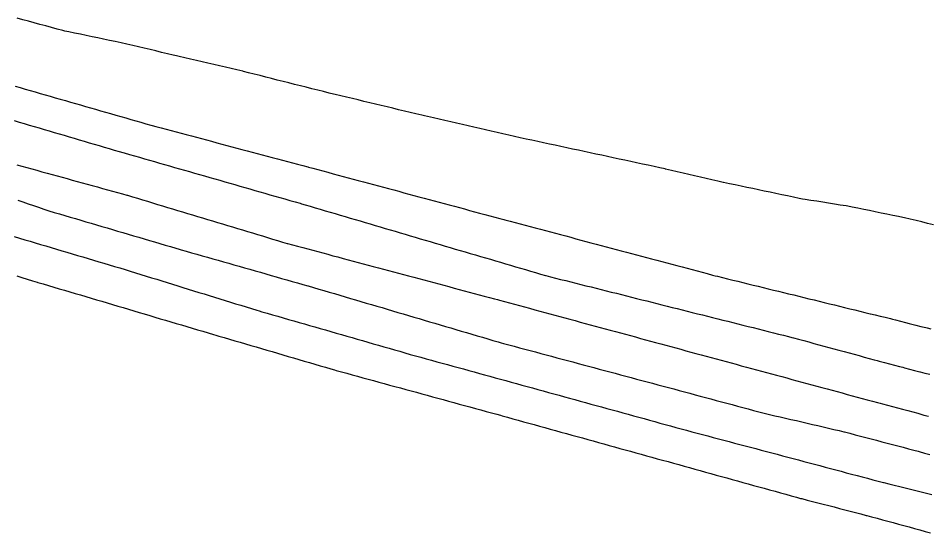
# Model space of a CAD drawing. Extents: x 6451167 to 6455043, y 1871096 to 1873438.
# Drawn here: x 6454264.7 to 6454539.2, y 1871222.6 to 1871377.7 of the extents above; entities that cross this region are included whole.
import ezdxf

# ---------------------------------------------------------------- set-up
doc = ezdxf.new("R2010")
doc.units = 0
doc.header["$LTSCALE"] = 100
doc.header["$MEASUREMENT"] = 0
doc.layers.add('seg001', color=1, linetype='CONTINUOUS')
doc.layers.add('seg004', color=1, linetype='CONTINUOUS')

msp = doc.modelspace()

# ---------------------------------------------------------------- linework, layer by layer
at = {"layer": 'seg001'}
for points in [[(6454263.72, 1871357.18), (6454265.24, 1871356.75), (6454266.75, 1871356.31), (6454268.27, 1871355.88), (6454269.79, 1871355.44), (6454271.3, 1871355.01), (6454272.82, 1871354.57), (6454274.34, 1871354.14), (6454275.86, 1871353.7), (6454277.37, 1871353.27), (6454278.89, 1871352.83), (6454280.41, 1871352.4), (6454281.92, 1871351.96), (6454283.44, 1871351.53), (6454284.96, 1871351.09), (6454286.48, 1871350.66), (6454287.99, 1871350.22), (6454289.51, 1871349.79), (6454291.03, 1871349.36), (6454292.54, 1871348.92), (6454294.06, 1871348.49), (6454295.58, 1871348.05), (6454297.1, 1871347.62), (6454298.61, 1871347.18), (6454300.13, 1871346.75), (6454301.65, 1871346.31), (6454303.16, 1871345.88), (6454304.68, 1871345.44), (6454305.02, 1871345.35), (6454306.2, 1871345.03), (6454307.73, 1871344.62), (6454309.25, 1871344.22), (6454310.78, 1871343.81), (6454312.3, 1871343.41), (6454313.83, 1871343), (6454315.35, 1871342.6), (6454316.88, 1871342.19), (6454318.41, 1871341.79), (6454319.93, 1871341.38), (6454321.46, 1871340.97), (6454322.98, 1871340.57), (6454324.51, 1871340.16), (6454326.03, 1871339.76), (6454327.56, 1871339.35), (6454329.08, 1871338.95), (6454330.61, 1871338.54), (6454332.13, 1871338.14), (6454333.66, 1871337.73), (6454335.18, 1871337.33), (6454336.71, 1871336.92), (6454338.23, 1871336.51), (6454339.76, 1871336.11), (6454341.28, 1871335.7), (6454342.81, 1871335.3), (6454344.33, 1871334.89), (6454345.86, 1871334.49), (6454347.38, 1871334.08), (6454348.91, 1871333.68), (6454350.43, 1871333.27), (6454351.96, 1871332.86), (6454352.15, 1871332.81), (6454353.48, 1871332.46), (6454355.01, 1871332.05), (6454356.53, 1871331.64), (6454358.06, 1871331.23), (6454359.58, 1871330.82), (6454361.1, 1871330.41), (6454362.63, 1871330), (6454364.15, 1871329.59), (6454365.68, 1871329.18), (6454367.2, 1871328.77), (6454368.73, 1871328.36), (6454370.25, 1871327.96), (6454371.77, 1871327.55), (6454373.3, 1871327.14), (6454374.82, 1871326.73), (6454376.35, 1871326.32), (6454377.87, 1871325.91), (6454379.39, 1871325.5), (6454380.92, 1871325.09), (6454382.44, 1871324.68), (6454383.97, 1871324.27), (6454385.49, 1871323.86), (6454387.02, 1871323.45), (6454388.54, 1871323.05), (6454390.06, 1871322.64), (6454391.59, 1871322.23), (6454393.11, 1871321.82), (6454394.64, 1871321.41), (6454396.16, 1871321), (6454397.69, 1871320.59), (6454399.21, 1871320.18), (6454400.73, 1871319.77), (6454402.26, 1871319.36), (6454403.78, 1871318.95), (6454405.31, 1871318.55), (6454406.83, 1871318.14), (6454408.35, 1871317.73), (6454409.88, 1871317.32), (6454411.11, 1871316.99), (6454411.4, 1871316.91), (6454412.93, 1871316.5), (6454414.45, 1871316.1), (6454415.98, 1871315.69), (6454417.5, 1871315.29), (6454419.03, 1871314.88), (6454420.55, 1871314.48), (6454422.08, 1871314.07), (6454423.6, 1871313.67), (6454425.13, 1871313.26), (6454426.65, 1871312.85), (6454428.18, 1871312.45), (6454429.71, 1871312.04), (6454431.23, 1871311.64), (6454432.76, 1871311.23), (6454434.28, 1871310.83), (6454435.81, 1871310.42), (6454437.33, 1871310.02), (6454438.86, 1871309.61), (6454440.38, 1871309.21), (6454441.91, 1871308.8), (6454443.43, 1871308.39), (6454444.96, 1871307.99), (6454446.48, 1871307.58), (6454448.01, 1871307.18), (6454449.53, 1871306.77), (6454451.06, 1871306.37), (6454452.58, 1871305.96), (6454454.11, 1871305.56), (6454455.63, 1871305.15), (6454457.16, 1871304.74), (6454458.68, 1871304.34), (6454460.21, 1871303.93), (6454461.73, 1871303.53), (6454463.26, 1871303.12), (6454464.78, 1871302.72), (6454466.31, 1871302.31), (6454467.83, 1871301.91), (6454469.36, 1871301.5), (6454470.88, 1871301.1), (6454472.41, 1871300.69), (6454473.94, 1871300.28), (6454474.82, 1871300.05), (6454475.46, 1871299.89), (6454477, 1871299.52), (6454478.53, 1871299.14), (6454480.06, 1871298.76), (6454481.59, 1871298.39), (6454483.13, 1871298.01), (6454484.66, 1871297.64), (6454486.19, 1871297.26), (6454487.73, 1871296.89), (6454489.26, 1871296.51), (6454490.79, 1871296.14), (6454492.32, 1871295.76), (6454493.86, 1871295.39), (6454495.39, 1871295.01), (6454496.92, 1871294.63), (6454498.46, 1871294.26), (6454499.99, 1871293.88), (6454501.52, 1871293.51), (6454503.05, 1871293.13), (6454504.59, 1871292.76), (6454506.12, 1871292.38), (6454507.65, 1871292.01), (6454509.19, 1871291.63), (6454510.72, 1871291.26), (6454512.25, 1871290.88), (6454513.78, 1871290.5), (6454515.32, 1871290.13), (6454516.85, 1871289.75), (6454518.38, 1871289.38), (6454519.92, 1871289), (6454521.45, 1871288.63), (6454521.59, 1871288.59), (6454522.98, 1871288.26), (6454524.52, 1871287.9), (6454526.06, 1871287.53), (6454527.59, 1871287.17), (6454528.27, 1871287.01), (6454529.12, 1871286.78), (6454530.65, 1871286.38), (6454532.17, 1871285.98), (6454533.25, 1871285.69), (6454533.7, 1871285.58), (6454535.23, 1871285.19), (6454536.76, 1871284.81), (6454538.29, 1871284.42), (6454538.68, 1871284.33), (6454539.83, 1871284.09)], [(6454263.44, 1871346.8), (6454264.95, 1871346.36), (6454266.46, 1871345.92), (6454267.98, 1871345.47), (6454269.49, 1871345.03), (6454271, 1871344.59), (6454272.51, 1871344.15), (6454274.02, 1871343.7), (6454275.53, 1871343.26), (6454277.04, 1871342.82), (6454278.55, 1871342.38), (6454280.06, 1871341.93), (6454281.57, 1871341.49), (6454283.08, 1871341.05), (6454284.59, 1871340.6), (6454286.1, 1871340.16), (6454287.61, 1871339.72), (6454289.12, 1871339.28), (6454290.63, 1871338.83), (6454292.14, 1871338.39), (6454293.65, 1871337.95), (6454295.16, 1871337.51), (6454296.27, 1871337.18), (6454296.67, 1871337.07), (6454298.19, 1871336.63), (6454299.7, 1871336.2), (6454301.21, 1871335.76), (6454302.73, 1871335.33), (6454304.24, 1871334.9), (6454305.75, 1871334.46), (6454307.27, 1871334.03), (6454308.78, 1871333.6), (6454310.29, 1871333.16), (6454311.8, 1871332.73), (6454313.32, 1871332.3), (6454314.83, 1871331.86), (6454316.34, 1871331.43), (6454317.86, 1871331), (6454319.37, 1871330.56), (6454320.88, 1871330.13), (6454322.4, 1871329.69), (6454323.91, 1871329.26), (6454325.42, 1871328.83), (6454326.94, 1871328.39), (6454328.45, 1871327.96), (6454329.96, 1871327.53), (6454331.47, 1871327.09), (6454332.99, 1871326.66), (6454334.5, 1871326.23), (6454336.01, 1871325.79), (6454337.53, 1871325.36), (6454339.04, 1871324.93), (6454340.55, 1871324.49), (6454342.07, 1871324.06), (6454343.58, 1871323.62), (6454345.09, 1871323.19), (6454346.61, 1871322.76), (6454348.12, 1871322.32), (6454349.63, 1871321.89), (6454350.07, 1871321.77), (6454351.14, 1871321.45), (6454352.65, 1871321), (6454354.16, 1871320.56), (6454355.67, 1871320.12), (6454357.18, 1871319.67), (6454358.69, 1871319.23), (6454360.2, 1871318.78), (6454361.71, 1871318.34), (6454363.22, 1871317.89), (6454364.73, 1871317.45), (6454366.24, 1871317.01), (6454367.75, 1871316.56), (6454369.26, 1871316.12), (6454370.77, 1871315.67), (6454372.28, 1871315.23), (6454373.79, 1871314.78), (6454375.3, 1871314.34), (6454376.81, 1871313.89), (6454378.32, 1871313.45), (6454379.83, 1871313.01), (6454381.34, 1871312.56), (6454382.85, 1871312.12), (6454384.36, 1871311.67), (6454385.87, 1871311.23), (6454387.38, 1871310.78), (6454388.89, 1871310.34), (6454390.4, 1871309.9), (6454391.91, 1871309.45), (6454393.42, 1871309.01), (6454394.93, 1871308.56), (6454396.44, 1871308.12), (6454397.95, 1871307.67), (6454399.46, 1871307.23), (6454400.97, 1871306.78), (6454402.48, 1871306.34), (6454403.99, 1871305.9), (6454405.5, 1871305.45), (6454407.01, 1871305.01), (6454408.52, 1871304.56), (6454410.03, 1871304.12), (6454411.54, 1871303.67), (6454413.05, 1871303.23), (6454414.56, 1871302.79), (6454416.07, 1871302.34), (6454417.58, 1871301.9), (6454419.09, 1871301.45), (6454420.6, 1871301.01), (6454422.11, 1871300.56), (6454423.62, 1871300.12), (6454423.7, 1871300.1), (6454425.14, 1871299.73), (6454426.67, 1871299.35), (6454428.2, 1871298.97), (6454429.72, 1871298.58), (6454431.25, 1871298.2), (6454432.78, 1871297.82), (6454434.3, 1871297.44), (6454435.83, 1871297.05), (6454437.36, 1871296.67), (6454438.88, 1871296.29), (6454440.41, 1871295.9), (6454441.94, 1871295.52), (6454443.47, 1871295.14), (6454444.99, 1871294.76), (6454446.52, 1871294.37), (6454448.05, 1871293.99), (6454449.57, 1871293.61), (6454451.1, 1871293.22), (6454452.63, 1871292.84), (6454454.15, 1871292.46), (6454455.68, 1871292.08), (6454457.21, 1871291.69), (6454458.73, 1871291.31), (6454460.26, 1871290.93), (6454461.79, 1871290.54), (6454463.31, 1871290.16), (6454464.84, 1871289.78), (6454466.37, 1871289.4), (6454467.89, 1871289.01), (6454469.42, 1871288.63), (6454470.95, 1871288.25), (6454472.47, 1871287.86), (6454474, 1871287.48), (6454475.53, 1871287.1), (6454477.05, 1871286.71), (6454478.58, 1871286.33), (6454480.11, 1871285.95), (6454481.63, 1871285.57), (6454483.16, 1871285.18), (6454484.69, 1871284.8), (6454486.21, 1871284.42), (6454487.74, 1871284.03), (6454489.27, 1871283.65), (6454490.79, 1871283.27), (6454492.32, 1871282.89), (6454493.85, 1871282.5), (6454495.37, 1871282.12), (6454496.9, 1871281.74), (6454497.91, 1871281.48), (6454498.42, 1871281.34), (6454499.94, 1871280.93), (6454501.46, 1871280.52), (6454502.98, 1871280.11), (6454504.5, 1871279.69), (6454506.02, 1871279.28), (6454507.54, 1871278.87), (6454509.06, 1871278.46), (6454510.57, 1871278.04), (6454512.09, 1871277.63), (6454513.61, 1871277.22), (6454515.13, 1871276.81), (6454516.65, 1871276.4), (6454518.17, 1871275.98), (6454519.69, 1871275.57), (6454521.21, 1871275.16), (6454522.73, 1871274.75), (6454523.61, 1871274.5), (6454524.25, 1871274.34), (6454525.77, 1871273.94), (6454527.29, 1871273.54), (6454528.81, 1871273.14), (6454530.34, 1871272.74), (6454531.35, 1871272.48), (6454531.86, 1871272.34), (6454533.38, 1871271.93), (6454534.9, 1871271.53), (6454536.42, 1871271.12), (6454536.59, 1871271.07), (6454537.95, 1871270.73), (6454539.47, 1871270.35)], [(6454264.28, 1871333.5), (6454265.78, 1871333.09), (6454267.3, 1871332.67), (6454268.81, 1871332.26), (6454270.33, 1871331.84), (6454271.85, 1871331.42), (6454273.37, 1871331), (6454274.88, 1871330.58), (6454276.4, 1871330.17), (6454277.92, 1871329.75), (6454279.44, 1871329.33), (6454280.95, 1871328.91), (6454282.47, 1871328.49), (6454283.99, 1871328.08), (6454285.51, 1871327.66), (6454287.02, 1871327.24), (6454288.54, 1871326.82), (6454290.06, 1871326.4), (6454291.58, 1871325.99), (6454293.09, 1871325.57), (6454294.61, 1871325.15), (6454296.13, 1871324.73), (6454297.39, 1871324.38), (6454297.64, 1871324.31), (6454299.15, 1871323.85), (6454300.66, 1871323.4), (6454302.17, 1871322.94), (6454303.67, 1871322.49), (6454305.18, 1871322.04), (6454306.69, 1871321.58), (6454308.19, 1871321.13), (6454309.7, 1871320.67), (6454311.21, 1871320.22), (6454312.71, 1871319.76), (6454314.22, 1871319.31), (6454315.73, 1871318.85), (6454317.24, 1871318.4), (6454318.74, 1871317.95), (6454320.25, 1871317.49), (6454321.76, 1871317.04), (6454323.26, 1871316.58), (6454324.77, 1871316.13), (6454326.28, 1871315.67), (6454327.78, 1871315.22), (6454329.29, 1871314.76), (6454330.8, 1871314.31), (6454332.31, 1871313.86), (6454333.81, 1871313.4), (6454335.32, 1871312.95), (6454336.83, 1871312.49), (6454338.33, 1871312.04), (6454339.84, 1871311.58), (6454341.35, 1871311.13), (6454342.85, 1871310.67), (6454344.36, 1871310.22), (6454345.76, 1871309.8), (6454345.87, 1871309.77), (6454347.39, 1871309.36), (6454348.91, 1871308.96), (6454350.43, 1871308.55), (6454351.95, 1871308.14), (6454353.47, 1871307.74), (6454354.99, 1871307.33), (6454356.51, 1871306.93), (6454358.03, 1871306.52), (6454359.55, 1871306.11), (6454361.08, 1871305.71), (6454362.6, 1871305.3), (6454364.12, 1871304.89), (6454365.64, 1871304.49), (6454367.16, 1871304.08), (6454368.68, 1871303.68), (6454370.2, 1871303.27), (6454371.72, 1871302.86), (6454373.24, 1871302.46), (6454374.76, 1871302.05), (6454376.28, 1871301.64), (6454377.8, 1871301.24), (6454379.32, 1871300.83), (6454380.84, 1871300.43), (6454382.36, 1871300.02), (6454383.89, 1871299.61), (6454385.41, 1871299.21), (6454386.93, 1871298.8), (6454388.45, 1871298.39), (6454389.97, 1871297.99), (6454391.49, 1871297.58), (6454393.01, 1871297.18), (6454394.53, 1871296.77), (6454396.05, 1871296.36), (6454397.57, 1871295.96), (6454399.09, 1871295.55), (6454400.61, 1871295.14), (6454402.13, 1871294.74), (6454403.65, 1871294.33), (6454405.17, 1871293.93), (6454406.7, 1871293.52), (6454408.22, 1871293.11), (6454409.16, 1871292.86), (6454409.74, 1871292.71), (6454411.26, 1871292.29), (6454412.77, 1871291.88), (6454414.29, 1871291.47), (6454415.81, 1871291.06), (6454417.33, 1871290.65), (6454418.85, 1871290.24), (6454420.37, 1871289.83), (6454421.89, 1871289.41), (6454423.41, 1871289), (6454424.93, 1871288.59), (6454426.45, 1871288.18), (6454427.97, 1871287.77), (6454429.49, 1871287.36), (6454431.01, 1871286.95), (6454432.53, 1871286.53), (6454434.04, 1871286.12), (6454435.56, 1871285.71), (6454437.08, 1871285.3), (6454438.6, 1871284.89), (6454440.12, 1871284.48), (6454441.64, 1871284.07), (6454443.16, 1871283.65), (6454444.68, 1871283.24), (6454446.2, 1871282.83), (6454447.72, 1871282.42), (6454449.24, 1871282.01), (6454450.76, 1871281.6), (6454452.28, 1871281.19), (6454453.8, 1871280.77), (6454455.31, 1871280.36), (6454456.83, 1871279.95), (6454458.35, 1871279.54), (6454459.87, 1871279.13), (6454461.39, 1871278.72), (6454462.91, 1871278.31), (6454464.43, 1871277.89), (6454465.95, 1871277.48), (6454467.47, 1871277.07), (6454468.99, 1871276.66), (6454470.51, 1871276.25), (6454472.03, 1871275.84), (6454473.55, 1871275.43), (6454475.07, 1871275.02), (6454476.58, 1871274.6), (6454478.1, 1871274.19), (6454479.62, 1871273.78), (6454481.14, 1871273.37), (6454482.66, 1871272.96), (6454484.18, 1871272.55), (6454485.7, 1871272.14), (6454487.22, 1871271.72), (6454488.74, 1871271.31), (6454490.26, 1871270.9), (6454491.78, 1871270.49), (6454493.3, 1871270.08), (6454494.82, 1871269.67), (6454496.34, 1871269.26), (6454497.85, 1871268.84), (6454499.37, 1871268.43), (6454500.89, 1871268.02), (6454502.41, 1871267.61), (6454503.93, 1871267.2), (6454505.45, 1871266.79), (6454506.97, 1871266.38), (6454508.49, 1871265.96), (6454510.01, 1871265.55), (6454511.53, 1871265.14), (6454513.05, 1871264.73), (6454514.57, 1871264.32), (6454516.09, 1871263.91), (6454517.61, 1871263.5), (6454519.12, 1871263.08), (6454520.64, 1871262.67), (6454522.16, 1871262.26), (6454523.68, 1871261.85), (6454524.52, 1871261.62), (6454525.2, 1871261.44), (6454526.72, 1871261.04), (6454528.25, 1871260.64), (6454529.77, 1871260.23), (6454531.29, 1871259.83), (6454532.81, 1871259.43), (6454534.33, 1871259.02), (6454535.85, 1871258.62), (6454537.68, 1871258.09), (6454539.12, 1871257.76), (6454539.12, 1871257.76)], [(6454264.54, 1871322.85), (6454266.11, 1871322.32), (6454267.68, 1871321.78), (6454269.25, 1871321.24), (6454270.82, 1871320.71), (6454272.39, 1871320.17), (6454273.64, 1871319.74), (6454273.96, 1871319.64), (6454275.55, 1871319.17), (6454277.15, 1871318.7), (6454278.74, 1871318.23), (6454280.33, 1871317.76), (6454281.92, 1871317.29), (6454283.51, 1871316.82), (6454285.1, 1871316.35), (6454286.7, 1871315.88), (6454288.29, 1871315.41), (6454289.88, 1871314.94), (6454291.47, 1871314.47), (6454293.06, 1871314), (6454294.66, 1871313.53), (6454296.25, 1871313.06), (6454297.84, 1871312.59), (6454299.43, 1871312.12), (6454301.02, 1871311.65), (6454302.61, 1871311.18), (6454304.21, 1871310.71), (6454305.8, 1871310.24), (6454307.39, 1871309.77), (6454308.98, 1871309.3), (6454310.57, 1871308.83), (6454312.17, 1871308.36), (6454313.17, 1871308.07), (6454313.76, 1871307.9), (6454315.36, 1871307.45), (6454316.95, 1871306.99), (6454318.55, 1871306.54), (6454320.14, 1871306.08), (6454321.74, 1871305.63), (6454323.34, 1871305.18), (6454324.93, 1871304.72), (6454326.53, 1871304.27), (6454328.13, 1871303.81), (6454329.72, 1871303.36), (6454331.32, 1871302.91), (6454332.92, 1871302.45), (6454334.51, 1871302), (6454336.11, 1871301.54), (6454337.7, 1871301.09), (6454339.3, 1871300.63), (6454340.9, 1871300.18), (6454342.49, 1871299.73), (6454344.09, 1871299.27), (6454345.69, 1871298.82), (6454347.28, 1871298.36), (6454348.88, 1871297.91), (6454350.48, 1871297.46), (6454352, 1871297.02), (6454352.07, 1871297), (6454353.66, 1871296.53), (6454355.26, 1871296.06), (6454356.85, 1871295.59), (6454358.44, 1871295.13), (6454360.03, 1871294.66), (6454361.62, 1871294.19), (6454363.22, 1871293.72), (6454364.81, 1871293.25), (6454366.4, 1871292.78), (6454367.99, 1871292.31), (6454369.59, 1871291.84), (6454371.18, 1871291.37), (6454372.77, 1871290.9), (6454374.36, 1871290.44), (6454375.95, 1871289.97), (6454377.55, 1871289.5), (6454379.14, 1871289.03), (6454380.73, 1871288.56), (6454382.32, 1871288.09), (6454383.91, 1871287.62), (6454385.51, 1871287.15), (6454387.1, 1871286.68), (6454388.69, 1871286.22), (6454390.28, 1871285.75), (6454391.87, 1871285.28), (6454393.47, 1871284.81), (6454395.06, 1871284.34), (6454396.65, 1871283.87), (6454398.24, 1871283.4), (6454399.84, 1871282.93), (6454401.43, 1871282.46), (6454403.02, 1871281.99), (6454404.61, 1871281.53), (6454406.2, 1871281.06), (6454407.8, 1871280.59), (6454409.39, 1871280.12), (6454410.31, 1871279.85), (6454410.98, 1871279.67), (6454412.59, 1871279.24), (6454414.19, 1871278.81), (6454415.79, 1871278.38), (6454417.4, 1871277.95), (6454419, 1871277.52), (6454420.6, 1871277.09), (6454422.21, 1871276.66), (6454423.81, 1871276.23), (6454425.41, 1871275.8), (6454427.02, 1871275.37), (6454428.62, 1871274.94), (6454430.22, 1871274.51), (6454431.83, 1871274.09), (6454433.43, 1871273.66), (6454435.03, 1871273.23), (6454436.64, 1871272.8), (6454438.24, 1871272.37), (6454439.84, 1871271.94), (6454441.45, 1871271.51), (6454443.05, 1871271.08), (6454444.65, 1871270.65), (6454446.26, 1871270.22), (6454447.86, 1871269.79), (6454449.46, 1871269.36), (6454451.07, 1871268.93), (6454452.67, 1871268.5), (6454454.27, 1871268.07), (6454455.88, 1871267.65), (6454457.48, 1871267.22), (6454459.08, 1871266.79), (6454460.69, 1871266.36), (6454462.29, 1871265.93), (6454463.89, 1871265.5), (6454465.5, 1871265.07), (6454467.1, 1871264.64), (6454468.7, 1871264.21), (6454470.3, 1871263.78), (6454471.91, 1871263.35), (6454473.51, 1871262.92), (6454475.11, 1871262.49), (6454476.72, 1871262.06), (6454478.32, 1871261.64), (6454479.92, 1871261.21), (6454481.53, 1871260.78), (6454483.13, 1871260.35), (6454484.73, 1871259.92), (6454486.34, 1871259.49), (6454487.94, 1871259.06), (6454489.13, 1871258.74), (6454489.55, 1871258.64), (6454491.16, 1871258.27), (6454492.78, 1871257.89), (6454494.4, 1871257.52), (6454496.01, 1871257.14), (6454497.63, 1871256.77), (6454499.25, 1871256.39), (6454500.86, 1871256.02), (6454502.48, 1871255.64), (6454504.1, 1871255.26), (6454505.71, 1871254.89), (6454507.33, 1871254.51), (6454508.95, 1871254.14), (6454510.56, 1871253.76), (6454512.18, 1871253.39), (6454513.59, 1871253.06), (6454513.8, 1871253.01), (6454515.4, 1871252.58), (6454517.01, 1871252.16), (6454518.61, 1871251.74), (6454520.22, 1871251.32), (6454521.82, 1871250.9), (6454523.43, 1871250.47), (6454525.03, 1871250.05), (6454526.64, 1871249.63), (6454528.24, 1871249.21), (6454529.85, 1871248.79), (6454531.45, 1871248.37), (6454533.06, 1871247.94), (6454534.66, 1871247.52), (6454536, 1871247.17), (6454536.27, 1871247.09), (6454537.86, 1871246.63), (6454539.45, 1871246.16)], [(6454263.46, 1871311.86), (6454265.05, 1871311.39), (6454266.65, 1871310.92), (6454268.24, 1871310.44), (6454269.83, 1871309.97), (6454271.42, 1871309.5), (6454273.02, 1871309.03), (6454274.61, 1871308.55), (6454276.2, 1871308.08), (6454277.79, 1871307.61), (6454279.38, 1871307.14), (6454280.98, 1871306.66), (6454282.57, 1871306.19), (6454284.16, 1871305.72), (6454285.75, 1871305.25), (6454287.35, 1871304.77), (6454288.94, 1871304.3), (6454290.53, 1871303.83), (6454292.12, 1871303.35), (6454293.72, 1871302.88), (6454294.96, 1871302.51), (6454295.31, 1871302.41), (6454296.89, 1871301.92), (6454298.48, 1871301.43), (6454300.07, 1871300.94), (6454301.66, 1871300.45), (6454303.24, 1871299.96), (6454304.83, 1871299.47), (6454306.42, 1871298.98), (6454308, 1871298.49), (6454309.59, 1871298), (6454311.18, 1871297.51), (6454312.77, 1871297.02), (6454314.35, 1871296.53), (6454315.94, 1871296.04), (6454317.53, 1871295.55), (6454319.11, 1871295.06), (6454320.7, 1871294.57), (6454322.29, 1871294.09), (6454323.88, 1871293.6), (6454325.46, 1871293.11), (6454327.05, 1871292.62), (6454328.64, 1871292.13), (6454330.23, 1871291.64), (6454331.81, 1871291.15), (6454333.4, 1871290.66), (6454334.99, 1871290.17), (6454336.57, 1871289.68), (6454337.3, 1871289.46), (6454338.17, 1871289.21), (6454339.76, 1871288.75), (6454341.36, 1871288.29), (6454342.96, 1871287.83), (6454344.55, 1871287.37), (6454346.15, 1871286.91), (6454347.75, 1871286.46), (6454349.34, 1871286), (6454350.94, 1871285.54), (6454352.53, 1871285.08), (6454354.13, 1871284.62), (6454355.73, 1871284.16), (6454357.32, 1871283.71), (6454358.92, 1871283.25), (6454360.52, 1871282.79), (6454362.11, 1871282.33), (6454363.71, 1871281.87), (6454365.31, 1871281.41), (6454366.9, 1871280.95), (6454368.5, 1871280.5), (6454370.09, 1871280.04), (6454371.69, 1871279.58), (6454373.29, 1871279.12), (6454374.88, 1871278.66), (6454376.48, 1871278.2), (6454378.08, 1871277.74), (6454379.67, 1871277.29), (6454381.27, 1871276.83), (6454382.87, 1871276.37), (6454383.22, 1871276.27), (6454384.47, 1871275.92), (6454386.07, 1871275.48), (6454387.67, 1871275.04), (6454389.27, 1871274.6), (6454390.87, 1871274.16), (6454392.47, 1871273.72), (6454394.08, 1871273.28), (6454395.68, 1871272.84), (6454397.28, 1871272.4), (6454398.88, 1871271.96), (6454400.48, 1871271.52), (6454402.08, 1871271.08), (6454403.69, 1871270.64), (6454405.29, 1871270.2), (6454406.89, 1871269.76), (6454408.49, 1871269.32), (6454410.09, 1871268.88), (6454411.69, 1871268.44), (6454413.29, 1871268), (6454414.9, 1871267.56), (6454416.5, 1871267.12), (6454418.1, 1871266.68), (6454419.7, 1871266.24), (6454421.3, 1871265.8), (6454422.9, 1871265.36), (6454424.51, 1871264.92), (6454426.11, 1871264.48), (6454427.71, 1871264.04), (6454429.31, 1871263.6), (6454430.91, 1871263.16), (6454432.51, 1871262.72), (6454434.12, 1871262.28), (6454435.72, 1871261.84), (6454437.32, 1871261.4), (6454438.92, 1871260.96), (6454440.52, 1871260.52), (6454442.12, 1871260.08), (6454443.72, 1871259.64), (6454445.33, 1871259.2), (6454446.93, 1871258.76), (6454448.53, 1871258.31), (6454450.13, 1871257.87), (6454451.73, 1871257.43), (6454453.33, 1871256.99), (6454454.94, 1871256.55), (6454456.54, 1871256.11), (6454458.14, 1871255.67), (6454459.74, 1871255.23), (6454461.34, 1871254.79), (6454462.94, 1871254.35), (6454464.54, 1871253.91), (6454464.94, 1871253.8), (6454466.15, 1871253.48), (6454467.75, 1871253.06), (6454469.36, 1871252.63), (6454470.97, 1871252.21), (6454472.57, 1871251.78), (6454474.18, 1871251.36), (6454475.78, 1871250.93), (6454477.39, 1871250.5), (6454478.99, 1871250.08), (6454480.6, 1871249.65), (6454482.2, 1871249.23), (6454483.81, 1871248.8), (6454485.42, 1871248.38), (6454487.02, 1871247.95), (6454488.63, 1871247.52), (6454490.23, 1871247.1), (6454491.84, 1871246.67), (6454493.44, 1871246.25), (6454495.05, 1871245.82), (6454496.65, 1871245.4), (6454498.26, 1871244.97), (6454499.86, 1871244.54), (6454501.47, 1871244.12), (6454503.08, 1871243.69), (6454504.68, 1871243.27), (6454506.29, 1871242.84), (6454507.89, 1871242.42), (6454509.5, 1871241.99), (6454511.1, 1871241.57), (6454512.71, 1871241.14), (6454514.31, 1871240.71), (6454515.92, 1871240.29), (6454517.53, 1871239.86), (6454519.13, 1871239.44), (6454520.74, 1871239.01), (6454522.34, 1871238.59), (6454523.95, 1871238.16), (6454525.55, 1871237.73), (6454525.61, 1871237.72), (6454527.17, 1871237.34), (6454528.78, 1871236.94), (6454530.39, 1871236.55), (6454532, 1871236.15), (6454533.62, 1871235.75), (6454535.23, 1871235.36), (6454536.84, 1871234.96), (6454538.46, 1871234.57), (6454540.07, 1871234.17)], [(6454264.22, 1871300.06), (6454265.82, 1871299.56), (6454267.42, 1871299.06), (6454269.01, 1871298.56), (6454270.38, 1871298.13), (6454270.61, 1871298.06), (6454272.22, 1871297.59), (6454273.82, 1871297.11), (6454275.43, 1871296.64), (6454277.03, 1871296.16), (6454278.64, 1871295.69), (6454280.24, 1871295.21), (6454281.85, 1871294.73), (6454283.45, 1871294.26), (6454285.05, 1871293.78), (6454286.66, 1871293.31), (6454288.26, 1871292.83), (6454289.87, 1871292.36), (6454291.47, 1871291.88), (6454293.08, 1871291.4), (6454294.68, 1871290.93), (6454296.29, 1871290.45), (6454297.89, 1871289.98), (6454299.5, 1871289.5), (6454301.1, 1871289.03), (6454302.7, 1871288.55), (6454304.31, 1871288.07), (6454305.91, 1871287.6), (6454307.52, 1871287.12), (6454309.12, 1871286.65), (6454310.73, 1871286.17), (6454312.33, 1871285.7), (6454313.94, 1871285.22), (6454315.54, 1871284.74), (6454317.15, 1871284.27), (6454318.75, 1871283.79), (6454320.36, 1871283.32), (6454321.96, 1871282.84), (6454323.56, 1871282.37), (6454324.27, 1871282.16), (6454325.17, 1871281.89), (6454326.78, 1871281.42), (6454328.38, 1871280.95), (6454329.99, 1871280.48), (6454331.59, 1871280.01), (6454333.2, 1871279.54), (6454334.81, 1871279.07), (6454336.41, 1871278.6), (6454338.02, 1871278.13), (6454339.62, 1871277.66), (6454341.23, 1871277.19), (6454342.84, 1871276.72), (6454344.44, 1871276.25), (6454346.05, 1871275.77), (6454347.66, 1871275.3), (6454349.26, 1871274.83), (6454350.87, 1871274.36), (6454352.47, 1871273.89), (6454354.08, 1871273.42), (6454355.69, 1871272.95), (6454357.29, 1871272.48), (6454358.9, 1871272.01), (6454360.06, 1871271.67), (6454360.51, 1871271.55), (6454362.12, 1871271.11), (6454363.74, 1871270.66), (6454365.35, 1871270.22), (6454366.96, 1871269.78), (6454368.58, 1871269.34), (6454370.19, 1871268.9), (6454371.81, 1871268.46), (6454373.42, 1871268.02), (6454375.04, 1871267.57), (6454376.65, 1871267.13), (6454378.26, 1871266.69), (6454379.88, 1871266.25), (6454381.49, 1871265.81), (6454383.11, 1871265.37), (6454384.72, 1871264.93), (6454386.34, 1871264.48), (6454387.95, 1871264.04), (6454389.57, 1871263.6), (6454391.18, 1871263.16), (6454392.79, 1871262.72), (6454394.41, 1871262.28), (6454396.02, 1871261.84), (6454397.64, 1871261.39), (6454399.25, 1871260.95), (6454400.87, 1871260.51), (6454402.48, 1871260.07), (6454404.09, 1871259.63), (6454405.71, 1871259.19), (6454407.32, 1871258.75), (6454408.94, 1871258.3), (6454410.02, 1871258.01), (6454410.55, 1871257.86), (6454412.16, 1871257.42), (6454413.78, 1871256.97), (6454415.39, 1871256.52), (6454417, 1871256.08), (6454418.62, 1871255.63), (6454420.23, 1871255.18), (6454421.84, 1871254.74), (6454423.46, 1871254.29), (6454425.07, 1871253.85), (6454426.68, 1871253.4), (6454428.3, 1871252.95), (6454429.91, 1871252.51), (6454431.52, 1871252.06), (6454433.13, 1871251.61), (6454434.75, 1871251.17), (6454436.36, 1871250.72), (6454437.97, 1871250.28), (6454439.59, 1871249.83), (6454441.2, 1871249.38), (6454442.81, 1871248.94), (6454444.43, 1871248.49), (6454446.04, 1871248.04), (6454447.65, 1871247.6), (6454449.26, 1871247.15), (6454450.88, 1871246.71), (6454452.49, 1871246.26), (6454454.1, 1871245.81), (6454455.72, 1871245.37), (6454457.33, 1871244.92), (6454458.94, 1871244.47), (6454460.56, 1871244.03), (6454462.17, 1871243.58), (6454463.78, 1871243.14), (6454465.4, 1871242.69), (6454467.01, 1871242.24), (6454468.62, 1871241.8), (6454470.23, 1871241.35), (6454471.85, 1871240.9), (6454473.46, 1871240.46), (6454475.07, 1871240.01), (6454476.69, 1871239.57), (6454478.3, 1871239.12), (6454479.91, 1871238.67), (6454481.53, 1871238.23), (6454483.14, 1871237.78), (6454484.75, 1871237.33), (6454486.36, 1871236.89), (6454487.98, 1871236.44), (6454489.59, 1871236), (6454491.2, 1871235.55), (6454492.82, 1871235.1), (6454494.43, 1871234.66), (6454496.04, 1871234.21), (6454497.66, 1871233.76), (6454499.27, 1871233.32), (6454500.53, 1871232.97), (6454500.88, 1871232.88), (6454502.5, 1871232.46), (6454504.12, 1871232.04), (6454505.74, 1871231.62), (6454507.37, 1871231.2), (6454508.99, 1871230.79), (6454510.61, 1871230.37), (6454512.23, 1871229.95), (6454513.85, 1871229.53), (6454515.47, 1871229.11), (6454517.09, 1871228.69), (6454518.71, 1871228.27), (6454520.33, 1871227.85), (6454520.45, 1871227.82), (6454521.94, 1871227.42), (6454523.56, 1871226.98), (6454525.17, 1871226.54), (6454526.79, 1871226.1), (6454528.41, 1871225.66), (6454530.02, 1871225.23), (6454531.64, 1871224.79), (6454533.25, 1871224.35), (6454534.87, 1871223.91), (6454536.48, 1871223.47), (6454538.1, 1871223.03), (6454539.71, 1871222.6)]]:
    msp.add_lwpolyline(points, dxfattribs=at)
at = {"layer": 'seg004'}
msp.add_lwpolyline([(6454540.55, 1871315.43), (6454538.81, 1871315.84), (6454537.06, 1871316.26), (6454535.32, 1871316.67), (6454533.57, 1871317.08), (6454531.83, 1871317.5), (6454531.35, 1871317.61), (6454530.08, 1871317.87), (6454528.32, 1871318.24), (6454526.57, 1871318.6), (6454524.81, 1871318.96), (6454523.05, 1871319.32), (6454521.3, 1871319.68), (6454519.54, 1871320.04), (6454517.79, 1871320.41), (6454516.03, 1871320.77), (6454514.77, 1871321.03), (6454514.27, 1871321.1), (6454512.5, 1871321.38), (6454510.73, 1871321.66), (6454508.96, 1871321.93), (6454507.19, 1871322.21), (6454505.42, 1871322.49), (6454503.64, 1871322.76), (6454501.87, 1871323.04), (6454501.07, 1871323.16), (6454500.11, 1871323.36), (6454498.36, 1871323.73), (6454496.6, 1871324.1), (6454494.85, 1871324.47), (6454493.09, 1871324.84), (6454491.34, 1871325.21), (6454489.59, 1871325.58), (6454487.83, 1871325.94), (6454486.08, 1871326.31), (6454484.32, 1871326.68), (6454482.57, 1871327.05), (6454480.81, 1871327.42), (6454479.06, 1871327.79), (6454477.31, 1871328.15), (6454477.19, 1871328.18), (6454475.56, 1871328.56), (6454473.81, 1871328.96), (6454472.07, 1871329.37), (6454470.32, 1871329.78), (6454468.58, 1871330.18), (6454466.83, 1871330.59), (6454465.08, 1871331), (6454463.34, 1871331.4), (6454461.59, 1871331.81), (6454459.85, 1871332.21), (6454459.73, 1871332.24), (6454458.09, 1871332.59), (6454456.34, 1871332.97), (6454454.59, 1871333.35), (6454452.84, 1871333.72), (6454451.08, 1871334.1), (6454449.33, 1871334.48), (6454447.58, 1871334.85), (6454445.83, 1871335.23), (6454444.07, 1871335.61), (6454442.32, 1871335.98), (6454440.57, 1871336.36), (6454438.82, 1871336.73), (6454437.06, 1871337.11), (6454435.31, 1871337.49), (6454433.56, 1871337.86), (6454431.81, 1871338.24), (6454430.05, 1871338.62), (6454428.3, 1871338.99), (6454426.55, 1871339.37), (6454424.79, 1871339.75), (6454423.04, 1871340.12), (6454421.29, 1871340.5), (6454419.54, 1871340.88), (6454418.87, 1871341.02), (6454417.79, 1871341.27), (6454416.04, 1871341.67), (6454414.29, 1871342.07), (6454412.54, 1871342.46), (6454410.8, 1871342.86), (6454409.05, 1871343.26), (6454407.3, 1871343.66), (6454405.55, 1871344.06), (6454403.81, 1871344.46), (6454402.06, 1871344.86), (6454400.31, 1871345.25), (6454398.56, 1871345.65), (6454396.82, 1871346.05), (6454395.07, 1871346.45), (6454393.32, 1871346.85), (6454391.57, 1871347.25), (6454389.82, 1871347.65), (6454388.08, 1871348.04), (6454387.13, 1871348.26), (6454386.33, 1871348.45), (6454384.59, 1871348.87), (6454382.84, 1871349.28), (6454381.1, 1871349.7), (6454379.36, 1871350.11), (6454377.61, 1871350.53), (6454375.87, 1871350.95), (6454374.13, 1871351.36), (6454372.38, 1871351.78), (6454370.64, 1871352.19), (6454368.89, 1871352.61), (6454367.15, 1871353.03), (6454365.41, 1871353.44), (6454363.66, 1871353.86), (6454361.92, 1871354.27), (6454360.18, 1871354.69), (6454358.8, 1871355.02), (6454358.43, 1871355.11), (6454356.7, 1871355.55), (6454354.96, 1871355.99), (6454353.22, 1871356.42), (6454351.48, 1871356.86), (6454349.74, 1871357.3), (6454348, 1871357.74), (6454346.27, 1871358.17), (6454344.53, 1871358.61), (6454342.79, 1871359.05), (6454341.05, 1871359.49), (6454339.31, 1871359.93), (6454337.57, 1871360.36), (6454335.84, 1871360.8), (6454334.1, 1871361.24), (6454332.6, 1871361.62), (6454332.36, 1871361.67), (6454330.61, 1871362.08), (6454328.87, 1871362.49), (6454327.12, 1871362.9), (6454325.38, 1871363.31), (6454323.63, 1871363.71), (6454321.89, 1871364.12), (6454320.14, 1871364.53), (6454318.39, 1871364.94), (6454316.65, 1871365.35), (6454314.9, 1871365.76), (6454313.16, 1871366.16), (6454312.38, 1871366.34), (6454311.41, 1871366.57), (6454309.67, 1871366.98), (6454307.92, 1871367.39), (6454306.18, 1871367.8), (6454304.43, 1871368.2), (6454302.69, 1871368.61), (6454300.94, 1871369.02), (6454299.19, 1871369.43), (6454297.45, 1871369.84), (6454295.7, 1871370.25), (6454294.83, 1871370.45), (6454293.95, 1871370.63), (6454292.2, 1871371), (6454290.44, 1871371.36), (6454288.69, 1871371.73), (6454286.93, 1871372.09), (6454285.18, 1871372.46), (6454283.42, 1871372.82), (6454281.67, 1871373.19), (6454279.91, 1871373.55), (6454278.69, 1871373.81), (6454278.17, 1871373.95), (6454276.43, 1871374.41), (6454274.7, 1871374.88), (6454272.97, 1871375.34), (6454271.24, 1871375.81), (6454269.51, 1871376.28), (6454267.78, 1871376.74), (6454266.05, 1871377.21), (6454264.32, 1871377.67)], dxfattribs=at)

doc.saveas('drawing.dxf')
